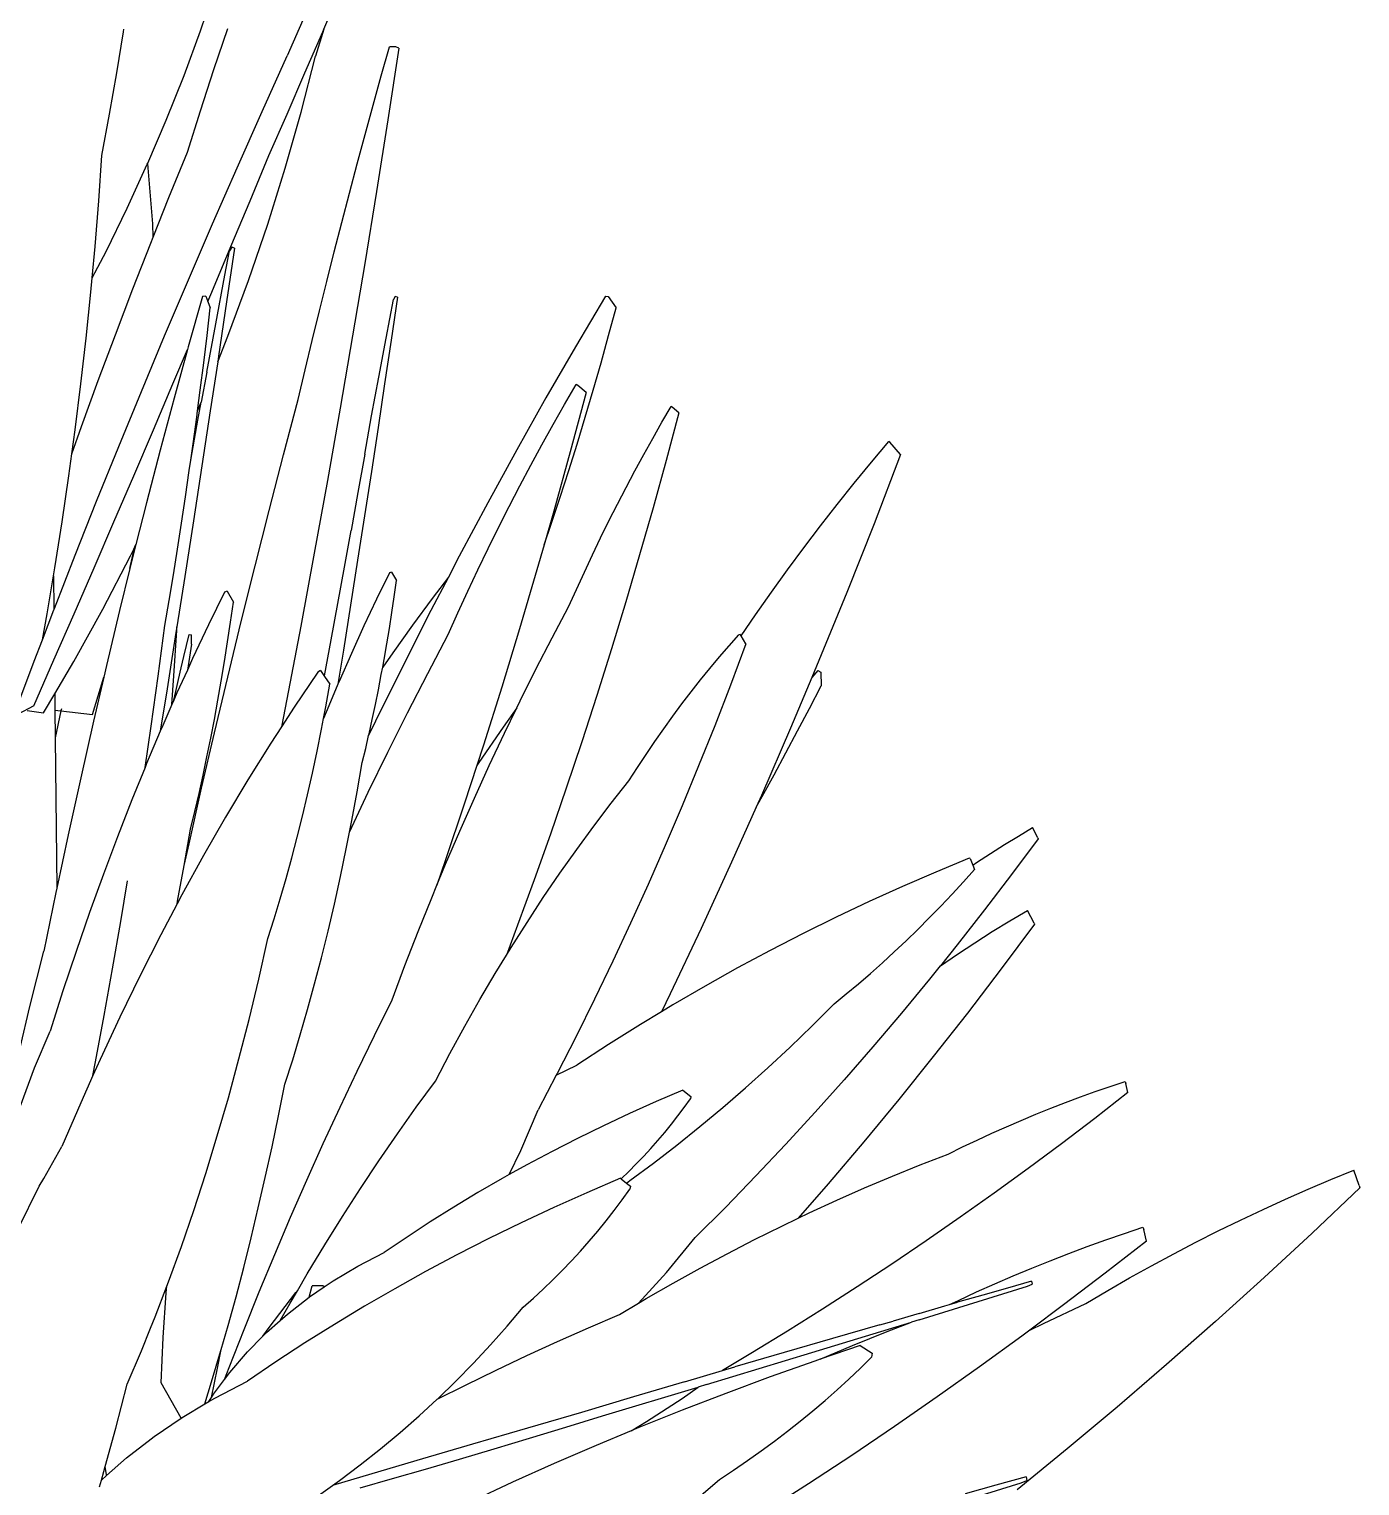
# Model space of a CAD drawing. Header units: metres. Extents: x 244.4 to 340.3, y -4.1 to 64.3.
# Drawn here: x 246.203 to 246.775, y 8.125 to 8.751 of the extents above; entities that cross this region are included whole.
import ezdxf

# ---------------------------------------------------------------- set-up
doc = ezdxf.new("R2010")
doc.units = ezdxf.units.M
doc.layers.add('Edges', color=7, linetype='Continuous')

# ---------------------------------------------------------------- blocks, each defined once
blk = doc.blocks.new('Novo+Sobrado2m fr')
for p, q in [((-9.3117, -0.4665), (-9.30511, -0.4472)), ((-9.25871, -0.4658), (-9.25157, -0.4492)), ((-9.26418, -0.45381), (-9.27443, -0.47722)), ((-9.34771, -0.48461), (-9.34486, -0.4669)), ((-9.34486, -0.4669), (-9.3447, -0.4658)), ((-9.31882, -0.48574), (-9.3117, -0.4665)), ((-9.30598, -0.48319), (-9.30004, -0.46548)), ((-9.26684, -0.48461), (-9.25918, -0.4669)), ((-9.25871, -0.4658), (-9.26235, -0.47742)), ((-9.25918, -0.4669), (-9.25871, -0.4658)), ((-9.23406, -0.48589), (-9.23051, -0.47334)), ((-9.22652, -0.47404), (-9.23124, -0.5048)), ((-9.22785, -0.47342), (-9.23051, -0.47334)), ((-9.22652, -0.47404), (-9.22785, -0.47342)), ((-9.28527, -0.50125), (-9.27443, -0.47722)), ((-9.26848, -0.50146), (-9.26235, -0.47742)), ((-9.3508, -0.50234), (-9.34771, -0.48461)), ((-9.32646, -0.50489), (-9.31882, -0.48574)), ((-9.31173, -0.50092), (-9.30598, -0.48319)), ((-9.27455, -0.50234), (-9.26684, -0.48461)), ((-9.23756, -0.49846), (-9.23406, -0.48589)), ((-9.3173, -0.51865), (-9.31173, -0.50092)), ((-9.24101, -0.51105), (-9.23756, -0.49846)), ((-9.35413, -0.52006), (-9.3508, -0.50234)), ((-9.33442, -0.52346), (-9.32646, -0.50489)), ((-9.29598, -0.52536), (-9.28527, -0.50125)), ((-9.2823, -0.52006), (-9.27455, -0.50234)), ((-9.27532, -0.52556), (-9.26848, -0.50146)), ((-9.23124, -0.5048), (-9.23612, -0.53565)), ((-9.24441, -0.52366), (-9.24101, -0.51105)), ((-9.32529, -0.53822), (-9.3173, -0.51865)), ((-9.35548, -0.53964), (-9.35413, -0.52006)), ((-9.34323, -0.54272), (-9.3346, -0.52389)), ((-9.3346, -0.52389), (-9.33442, -0.52346)), ((-9.33419, -0.52536), (-9.33442, -0.52346)), ((-9.33228, -0.54949), (-9.33419, -0.52536)), ((-9.30654, -0.54949), (-9.29598, -0.52536)), ((-9.29044, -0.53964), (-9.2823, -0.52006)), ((-9.28286, -0.54969), (-9.27532, -0.52556)), ((-9.24775, -0.53629), (-9.24441, -0.52366)), ((-9.33205, -0.55516), (-9.32529, -0.53822)), ((-9.25105, -0.54894), (-9.24775, -0.53629)), ((-9.23612, -0.53565), (-9.24116, -0.5666)), ((-9.35705, -0.55926), (-9.35548, -0.53964)), ((-9.35233, -0.56132), (-9.34323, -0.54272)), ((-9.29864, -0.55926), (-9.29044, -0.53964)), ((-9.33205, -0.55516), (-9.33228, -0.54949)), ((-9.31693, -0.57359), (-9.30654, -0.54949)), ((-9.29108, -0.57379), (-9.28286, -0.54969)), ((-9.25429, -0.5616), (-9.25105, -0.54894)), ((-9.33312, -0.55784), (-9.33205, -0.55516)), ((-9.35828, -0.57275), (-9.35705, -0.55926)), ((-9.35828, -0.57275), (-9.35233, -0.56132)), ((-9.34079, -0.57749), (-9.33312, -0.55784)), ((-9.30689, -0.57891), (-9.29864, -0.55926)), ((-9.30126, -0.57158), (-9.29927, -0.56112)), ((-9.2971, -0.55993), (-9.30051, -0.58308)), ((-9.29829, -0.55952), (-9.29927, -0.56112)), ((-9.2971, -0.55993), (-9.29829, -0.55952)), ((-9.25748, -0.57427), (-9.25429, -0.5616)), ((-9.24116, -0.5666), (-9.24635, -0.59762)), ((-9.35884, -0.57891), (-9.35828, -0.57275)), ((-9.32713, -0.59761), (-9.31693, -0.57359)), ((-9.30518, -0.59244), (-9.30126, -0.57158)), ((-9.29997, -0.59782), (-9.29108, -0.57379)), ((-9.26062, -0.58695), (-9.25748, -0.57427)), ((-9.36086, -0.59859), (-9.35884, -0.57891)), ((-9.3483, -0.59718), (-9.34079, -0.57749)), ((-9.31082, -0.58068), (-9.31697, -0.60237)), ((-9.30937, -0.58064), (-9.31082, -0.58068)), ((-9.30937, -0.58064), (-9.30855, -0.58284)), ((-9.30855, -0.58284), (-9.30689, -0.57891)), ((-9.23201, -0.59871), (-9.22884, -0.58197)), ((-9.2271, -0.58101), (-9.22983, -0.59955)), ((-9.22806, -0.58068), (-9.22884, -0.58197)), ((-9.2271, -0.58101), (-9.22806, -0.58068)), ((-9.13769, -0.58064), (-9.15055, -0.60233)), ((-9.13769, -0.58064), (-9.13652, -0.58068)), ((-9.13652, -0.58068), (-9.13313, -0.58561)), ((-9.30893, -0.59745), (-9.30753, -0.58557)), ((-9.30855, -0.58284), (-9.30753, -0.58557)), ((-9.30051, -0.58308), (-9.30398, -0.60639)), ((-9.2637, -0.59964), (-9.26062, -0.58695)), ((-9.13634, -0.59749), (-9.13313, -0.58561)), ((-9.30904, -0.61323), (-9.30518, -0.59244)), ((-9.36311, -0.61831), (-9.36086, -0.59859)), ((-9.35564, -0.61689), (-9.3483, -0.59718)), ((-9.33712, -0.62151), (-9.32713, -0.59761)), ((-9.31037, -0.60924), (-9.30893, -0.59745)), ((-9.30434, -0.60877), (-9.29997, -0.59782)), ((-9.26672, -0.61233), (-9.2637, -0.59964)), ((-9.24635, -0.59762), (-9.2517, -0.62872)), ((-9.23513, -0.61539), (-9.23201, -0.59871)), ((-9.22983, -0.59955), (-9.23261, -0.61822)), ((-9.13962, -0.60928), (-9.13634, -0.59749)), ((-9.32355, -0.61831), (-9.31728, -0.60351)), ((-9.31728, -0.60351), (-9.32303, -0.6244)), ((-9.31697, -0.60237), (-9.31728, -0.60351)), ((-9.30398, -0.60639), (-9.30434, -0.60877)), ((-9.15055, -0.60233), (-9.16328, -0.62436)), ((-9.31185, -0.62095), (-9.31037, -0.60924)), ((-9.30904, -0.61323), (-9.3114, -0.62615)), ((-9.30434, -0.60877), (-9.30751, -0.62985)), ((-9.26969, -0.62503), (-9.26672, -0.61233)), ((-9.14298, -0.62099), (-9.13962, -0.60928)), ((-9.36557, -0.63804), (-9.36311, -0.61831)), ((-9.36282, -0.63663), (-9.35564, -0.61689)), ((-9.33196, -0.63804), (-9.32355, -0.61831)), ((-9.23819, -0.63201), (-9.23513, -0.61539)), ((-9.23261, -0.61822), (-9.23544, -0.63702)), ((-9.15528, -0.6271), (-9.15032, -0.61856)), ((-9.14964, -0.61894), (-9.15032, -0.61856)), ((-9.14607, -0.62207), (-9.14964, -0.61894)), ((-9.34687, -0.64524), (-9.33712, -0.62151)), ((-9.32303, -0.6244), (-9.32902, -0.64675)), ((-9.31302, -0.62992), (-9.31185, -0.62095)), ((-9.31302, -0.62992), (-9.3114, -0.62615)), ((-9.31282, -0.63393), (-9.3114, -0.62615)), ((-9.27601, -0.64883), (-9.26969, -0.62503)), ((-9.16328, -0.62436), (-9.17586, -0.64671)), ((-9.14607, -0.62207), (-9.15289, -0.64757)), ((-9.14641, -0.63262), (-9.14298, -0.62099)), ((-9.31337, -0.63258), (-9.31302, -0.62992)), ((-9.30751, -0.62985), (-9.31111, -0.65347)), ((-9.2517, -0.62872), (-9.25721, -0.65989)), ((-9.24118, -0.64855), (-9.23819, -0.63201)), ((-9.16017, -0.63572), (-9.15528, -0.6271)), ((-9.1135, -0.63482), (-9.10952, -0.62798)), ((-9.10613, -0.63078), (-9.11159, -0.65121)), ((-9.10898, -0.62828), (-9.10952, -0.62798)), ((-9.10613, -0.63078), (-9.10898, -0.62828)), ((-9.36697, -0.64833), (-9.36282, -0.63663)), ((-9.36697, -0.64833), (-9.36557, -0.63804)), ((-9.34041, -0.6578), (-9.33196, -0.63804)), ((-9.3159, -0.65103), (-9.31282, -0.63393)), ((-9.31493, -0.64411), (-9.31337, -0.63258)), ((-9.23544, -0.63702), (-9.23832, -0.65594)), ((-9.16499, -0.64443), (-9.16017, -0.63572)), ((-9.14992, -0.64415), (-9.14641, -0.63262)), ((-9.11742, -0.64172), (-9.1135, -0.63482)), ((-9.3159, -0.65103), (-9.31493, -0.64411)), ((-9.16975, -0.65321), (-9.16499, -0.64443)), ((-9.15351, -0.6556), (-9.14992, -0.64415)), ((-9.12128, -0.64869), (-9.11742, -0.64172)), ((-9.02345, -0.65197), (-9.01599, -0.64311)), ((-9.01548, -0.6433), (-9.01599, -0.64311)), ((-9.0109, -0.64872), (-9.01548, -0.6433)), ((-9.36826, -0.6578), (-9.36697, -0.64833)), ((-9.35636, -0.66874), (-9.34687, -0.64524)), ((-9.32902, -0.64675), (-9.33493, -0.66943)), ((-9.31653, -0.65556), (-9.3159, -0.65103)), ((-9.2822, -0.67266), (-9.27601, -0.64883)), ((-9.24118, -0.64855), (-9.24412, -0.66501)), ((-9.17586, -0.64671), (-9.18829, -0.66939)), ((-9.15289, -0.64757), (-9.15993, -0.67298)), ((-9.12509, -0.65573), (-9.12128, -0.64869)), ((-9.11159, -0.65121), (-9.11722, -0.67157)), ((-9.0109, -0.64872), (-9.0223, -0.67843)), ((-9.31818, -0.66691), (-9.31653, -0.65556)), ((-9.31111, -0.65347), (-9.31477, -0.67723)), ((-9.23832, -0.65594), (-9.24125, -0.67497)), ((-9.17444, -0.66207), (-9.16975, -0.65321)), ((-9.15717, -0.66695), (-9.15351, -0.6556)), ((-9.12885, -0.66282), (-9.12509, -0.65573)), ((-9.03082, -0.66097), (-9.02345, -0.65197)), ((-9.37117, -0.67758), (-9.36826, -0.6578)), ((-9.34892, -0.67758), (-9.34041, -0.6578)), ((-9.25721, -0.65989), (-9.26286, -0.69113)), ((-9.17906, -0.671), (-9.17444, -0.66207)), ((-9.13255, -0.66998), (-9.12885, -0.66282)), ((-9.03811, -0.6701), (-9.03082, -0.66097)), ((-9.36559, -0.69197), (-9.35636, -0.66874)), ((-9.33493, -0.66943), (-9.33948, -0.68741)), ((-9.31986, -0.67817), (-9.31818, -0.66691)), ((-9.24412, -0.66501), (-9.247, -0.68136)), ((-9.18829, -0.66939), (-9.20057, -0.6924)), ((-9.16091, -0.67821), (-9.15717, -0.66695)), ((-9.13619, -0.67719), (-9.13255, -0.66998)), ((-9.28827, -0.69653), (-9.2822, -0.67266)), ((-9.24125, -0.67497), (-9.24423, -0.69412)), ((-9.18361, -0.68001), (-9.17906, -0.671)), ((-9.15993, -0.67298), (-9.16409, -0.68751)), ((-9.11722, -0.67157), (-9.12303, -0.69185)), ((-9.04532, -0.67936), (-9.03811, -0.6701)), ((-9.3743, -0.69737), (-9.37117, -0.67758)), ((-9.35747, -0.69737), (-9.34892, -0.67758)), ((-9.32158, -0.68933), (-9.31986, -0.67817)), ((-9.31477, -0.67723), (-9.31849, -0.70114)), ((-9.24989, -0.69704), (-9.247, -0.68136)), ((-9.18808, -0.68909), (-9.18361, -0.68001)), ((-9.16409, -0.68751), (-9.16091, -0.67821)), ((-9.13978, -0.68447), (-9.13619, -0.67719)), ((-9.05243, -0.68874), (-9.04532, -0.67936)), ((-9.0223, -0.67843), (-9.03398, -0.70794)), ((-9.33948, -0.68741), (-9.34075, -0.69244)), ((-9.34043, -0.68935), (-9.33948, -0.68741)), ((-9.16409, -0.68751), (-9.16717, -0.6983)), ((-9.1433, -0.6918), (-9.13978, -0.68447)), ((-9.05946, -0.69825), (-9.05243, -0.68874)), ((-9.37452, -0.71488), (-9.36559, -0.69197)), ((-9.35373, -0.71509), (-9.34181, -0.69218)), ((-9.34203, -0.69764), (-9.34086, -0.69197)), ((-9.34075, -0.69244), (-9.34203, -0.69764)), ((-9.34181, -0.69218), (-9.34043, -0.68935)), ((-9.34086, -0.69197), (-9.34043, -0.68935)), ((-9.32335, -0.70039), (-9.32158, -0.68933)), ((-9.26286, -0.69113), (-9.26867, -0.72242)), ((-9.24423, -0.69412), (-9.24726, -0.71339)), ((-9.20057, -0.6924), (-9.20522, -0.70134)), ((-9.19249, -0.69824), (-9.18808, -0.68909)), ((-9.14677, -0.69918), (-9.1433, -0.6918)), ((-9.12303, -0.69185), (-9.129, -0.71206)), ((-9.37765, -0.71716), (-9.37488, -0.7008)), ((-9.37488, -0.7008), (-9.3743, -0.69737)), ((-9.37488, -0.7008), (-9.37473, -0.71543)), ((-9.36606, -0.71716), (-9.35747, -0.69737)), ((-9.34203, -0.69764), (-9.34649, -0.71576)), ((-9.32515, -0.71135), (-9.32335, -0.70039)), ((-9.31849, -0.70114), (-9.3219, -0.72281)), ((-9.29421, -0.72042), (-9.28827, -0.69653)), ((-9.25276, -0.71267), (-9.24989, -0.69704)), ((-9.2305, -0.69946), (-9.23607, -0.71079)), ((-9.22967, -0.69917), (-9.2305, -0.69946)), ((-9.22967, -0.69917), (-9.22751, -0.70289)), ((-9.20522, -0.70134), (-9.2127, -0.71572)), ((-9.20522, -0.70134), (-9.21211, -0.7105)), ((-9.19682, -0.70746), (-9.19249, -0.69824)), ((-9.16717, -0.6983), (-9.17463, -0.72353)), ((-9.15019, -0.70662), (-9.14677, -0.69918)), ((-9.0664, -0.70788), (-9.05946, -0.69825)), ((-9.30031, -0.70744), (-9.30135, -0.7078)), ((-9.30031, -0.70744), (-9.29762, -0.71208)), ((-9.22848, -0.70979), (-9.22751, -0.70289)), ((-9.20108, -0.71675), (-9.19682, -0.70746)), ((-9.15354, -0.71412), (-9.15019, -0.70662)), ((-9.32699, -0.72221), (-9.32515, -0.71135)), ((-9.30135, -0.7078), (-9.3083, -0.72195)), ((-9.29883, -0.7207), (-9.29762, -0.71208)), ((-9.25559, -0.72826), (-9.25276, -0.71267)), ((-9.24726, -0.71339), (-9.25034, -0.73276)), ((-9.23607, -0.71079), (-9.24154, -0.72236)), ((-9.2295, -0.71662), (-9.22848, -0.70979)), ((-9.21211, -0.7105), (-9.22061, -0.72207)), ((-9.129, -0.71206), (-9.13514, -0.73218)), ((-9.07325, -0.71763), (-9.0664, -0.70788)), ((-9.03398, -0.70794), (-9.04595, -0.73725)), ((-9.37967, -0.72836), (-9.37473, -0.71543)), ((-9.37967, -0.72836), (-9.37765, -0.71716)), ((-9.37473, -0.71543), (-9.37452, -0.71488)), ((-9.37469, -0.73697), (-9.36606, -0.71716)), ((-9.3662, -0.73763), (-9.35373, -0.71509)), ((-9.34649, -0.71576), (-9.35214, -0.7394)), ((-9.23056, -0.72339), (-9.2295, -0.71662)), ((-9.2127, -0.71572), (-9.22468, -0.73936)), ((-9.20526, -0.7261), (-9.20108, -0.71675)), ((-9.16062, -0.72748), (-9.15354, -0.71412)), ((-9.07939, -0.7266), (-9.07325, -0.71763)), ((-9.32992, -0.74396), (-9.32699, -0.72221)), ((-9.32227, -0.72519), (-9.32611, -0.74937)), ((-9.32312, -0.74376), (-9.32197, -0.7243)), ((-9.3219, -0.72281), (-9.32227, -0.72519)), ((-9.32197, -0.7243), (-9.3219, -0.72281)), ((-9.3178, -0.7307), (-9.31666, -0.72597)), ((-9.31666, -0.72597), (-9.31567, -0.72612)), ((-9.31565, -0.73023), (-9.31567, -0.72612)), ((-9.3083, -0.72195), (-9.31513, -0.73639)), ((-9.3001, -0.72923), (-9.29883, -0.7207)), ((-9.30002, -0.74432), (-9.29421, -0.72042)), ((-9.26867, -0.72242), (-9.27464, -0.75378)), ((-9.24154, -0.72236), (-9.24691, -0.73417)), ((-9.23168, -0.73009), (-9.23056, -0.72339)), ((-9.22061, -0.72207), (-9.22909, -0.73387)), ((-9.21411, -0.74278), (-9.20526, -0.7261)), ((-9.17463, -0.72353), (-9.1823, -0.74865)), ((-9.08456, -0.73084), (-9.08036, -0.72612)), ((-9.07976, -0.72597), (-9.08036, -0.72612)), ((-9.07939, -0.7266), (-9.07976, -0.72597)), ((-9.38314, -0.73743), (-9.37967, -0.72836)), ((-9.31894, -0.73552), (-9.3178, -0.7307)), ((-9.31565, -0.73023), (-9.31738, -0.74134)), ((-9.30143, -0.73768), (-9.3001, -0.72923)), ((-9.25838, -0.7438), (-9.25559, -0.72826)), ((-9.23283, -0.73672), (-9.23168, -0.73009)), ((-9.16758, -0.74098), (-9.16062, -0.72748)), ((-9.13514, -0.73218), (-9.14145, -0.75222)), ((-9.08871, -0.73566), (-9.08456, -0.73084)), ((-9.07732, -0.73009), (-9.08395, -0.74775)), ((-9.07732, -0.73009), (-9.07939, -0.7266)), ((-9.39064, -0.75744), (-9.38314, -0.73743)), ((-9.38337, -0.75677), (-9.37469, -0.73697)), ((-9.37435, -0.75155), (-9.3662, -0.73763)), ((-9.32009, -0.74043), (-9.31894, -0.73552)), ((-9.31513, -0.73639), (-9.31738, -0.74134)), ((-9.30281, -0.74605), (-9.30143, -0.73768)), ((-9.25034, -0.73276), (-9.25269, -0.7474)), ((-9.24691, -0.73417), (-9.25218, -0.7462)), ((-9.22909, -0.73387), (-9.23345, -0.74008)), ((-9.23345, -0.74008), (-9.23283, -0.73672)), ((-9.09282, -0.74058), (-9.08871, -0.73566)), ((-9.04595, -0.73725), (-9.049, -0.74451)), ((-9.35807, -0.76037), (-9.3533, -0.74435)), ((-9.3533, -0.74435), (-9.35771, -0.76335)), ((-9.35214, -0.7394), (-9.3533, -0.74435)), ((-9.33296, -0.76549), (-9.32992, -0.74396)), ((-9.32401, -0.75611), (-9.32312, -0.74376)), ((-9.31738, -0.74134), (-9.32183, -0.75113)), ((-9.32123, -0.74544), (-9.32009, -0.74043)), ((-9.3057, -0.76824), (-9.30002, -0.74432)), ((-9.26129, -0.74221), (-9.27149, -0.75726)), ((-9.26014, -0.74152), (-9.26129, -0.74221)), ((-9.26014, -0.74152), (-9.25842, -0.74404)), ((-9.25842, -0.74404), (-9.25838, -0.7438)), ((-9.25842, -0.74404), (-9.25614, -0.74738)), ((-9.22468, -0.73936), (-9.23651, -0.76331)), ((-9.23529, -0.74977), (-9.23404, -0.74329)), ((-9.23404, -0.74329), (-9.23345, -0.74008)), ((-9.22279, -0.75964), (-9.21411, -0.74278)), ((-9.17439, -0.75462), (-9.16758, -0.74098)), ((-9.09688, -0.74559), (-9.09282, -0.74058)), ((-9.049, -0.74451), (-9.0582, -0.76635)), ((-9.04651, -0.74152), (-9.049, -0.74451)), ((-9.04651, -0.74152), (-9.04518, -0.74221)), ((-9.04518, -0.74221), (-9.04502, -0.74807)), ((-9.32611, -0.74937), (-9.32904, -0.76766)), ((-9.32319, -0.75423), (-9.32238, -0.75055)), ((-9.32183, -0.75113), (-9.32319, -0.75423)), ((-9.32238, -0.75055), (-9.32123, -0.74544)), ((-9.30426, -0.75433), (-9.30281, -0.74605)), ((-9.25788, -0.7571), (-9.25614, -0.74738)), ((-9.25269, -0.7474), (-9.25735, -0.75847)), ((-9.25218, -0.7462), (-9.25269, -0.7474)), ((-9.23659, -0.75619), (-9.23529, -0.74977)), ((-9.1823, -0.74865), (-9.19017, -0.77367)), ((-9.10487, -0.75589), (-9.1009, -0.75069)), ((-9.1009, -0.75069), (-9.09688, -0.74559)), ((-9.08395, -0.74775), (-9.09073, -0.76524)), ((-9.05006, -0.75779), (-9.04502, -0.74807)), ((-9.38337, -0.75677), (-9.39037, -0.76037)), ((-9.37917, -0.75977), (-9.37435, -0.75155)), ((-9.37435, -0.75155), (-9.37428, -0.75859)), ((-9.32401, -0.75611), (-9.32841, -0.76616)), ((-9.32319, -0.75423), (-9.32401, -0.75611)), ((-9.30576, -0.76252), (-9.30426, -0.75433)), ((-9.27464, -0.75378), (-9.27695, -0.76567)), ((-9.27149, -0.75726), (-9.27695, -0.76567)), ((-9.25885, -0.76217), (-9.25788, -0.7571)), ((-9.23793, -0.76253), (-9.23659, -0.75619)), ((-9.1758, -0.75752), (-9.18161, -0.7658)), ((-9.18108, -0.7684), (-9.1758, -0.75752)), ((-9.1758, -0.75752), (-9.17439, -0.75462)), ((-9.14145, -0.75222), (-9.14792, -0.77217)), ((-9.10879, -0.76117), (-9.10487, -0.75589)), ((-9.38617, -0.75864), (-9.37917, -0.75977)), ((-9.37428, -0.75859), (-9.37168, -0.75887)), ((-9.37428, -0.75859), (-9.37415, -0.7705)), ((-9.37168, -0.75887), (-9.37415, -0.7705)), ((-9.37151, -0.75806), (-9.37168, -0.75887)), ((-9.37168, -0.75887), (-9.35807, -0.76037)), ((-9.35771, -0.76335), (-9.36319, -0.7876)), ((-9.30732, -0.77062), (-9.30576, -0.76252)), ((-9.25972, -0.76672), (-9.25885, -0.76217)), ((-9.25735, -0.75847), (-9.25885, -0.76217)), ((-9.23651, -0.76331), (-9.23948, -0.76947)), ((-9.23932, -0.7688), (-9.23793, -0.76253)), ((-9.2313, -0.77667), (-9.22279, -0.75964)), ((-9.11266, -0.76655), (-9.10879, -0.76117)), ((-9.05513, -0.76741), (-9.05006, -0.75779)), ((-9.33555, -0.78316), (-9.33296, -0.76549)), ((-9.32904, -0.76766), (-9.33487, -0.78148)), ((-9.32841, -0.76616), (-9.32904, -0.76766)), ((-9.31124, -0.79216), (-9.3057, -0.76824)), ((-9.27695, -0.76567), (-9.28151, -0.77268)), ((-9.26164, -0.77623), (-9.25972, -0.76672)), ((-9.24075, -0.77498), (-9.23948, -0.76947)), ((-9.23948, -0.76947), (-9.23932, -0.7688)), ((-9.18161, -0.7658), (-9.19213, -0.78111)), ((-9.18762, -0.78231), (-9.18108, -0.7684)), ((-9.11649, -0.77202), (-9.11266, -0.76655)), ((-9.09073, -0.76524), (-9.09767, -0.78256)), ((-9.0582, -0.76635), (-9.07072, -0.79524)), ((-9.0602, -0.77692), (-9.05513, -0.76741)), ((-9.37415, -0.7705), (-9.37348, -0.83508)), ((-9.30894, -0.77862), (-9.30732, -0.77062)), ((-9.28151, -0.77268), (-9.29135, -0.78846)), ((-9.26365, -0.78563), (-9.26164, -0.77623)), ((-9.24223, -0.7811), (-9.24075, -0.77498)), ((-9.19017, -0.77367), (-9.19301, -0.78241)), ((-9.14792, -0.77217), (-9.15456, -0.79203)), ((-9.12027, -0.77757), (-9.11649, -0.77202)), ((-9.33487, -0.78148), (-9.33555, -0.78316)), ((-9.31062, -0.78654), (-9.30894, -0.77862)), ((-9.24441, -0.7936), (-9.24223, -0.7811)), ((-9.23964, -0.79387), (-9.2313, -0.77667)), ((-9.19301, -0.78241), (-9.19825, -0.79858)), ((-9.19402, -0.79635), (-9.18762, -0.78231)), ((-9.19213, -0.78111), (-9.19301, -0.78241)), ((-9.12399, -0.78321), (-9.12027, -0.77757)), ((-9.09767, -0.78256), (-9.10475, -0.79971)), ((-9.06528, -0.78632), (-9.0602, -0.77692)), ((-9.36319, -0.7876), (-9.36859, -0.81216)), ((-9.33555, -0.78316), (-9.34119, -0.79708)), ((-9.31235, -0.79436), (-9.31062, -0.78654)), ((-9.29135, -0.78846), (-9.301, -0.80459)), ((-9.26574, -0.79492), (-9.26365, -0.78563)), ((-9.13524, -0.79854), (-9.12767, -0.78894)), ((-9.12767, -0.78894), (-9.12399, -0.78321)), ((-9.07038, -0.79561), (-9.06528, -0.78632)), ((-9.31666, -0.81608), (-9.31124, -0.79216)), ((-9.31415, -0.80209), (-9.31235, -0.79436)), ((-9.26792, -0.8041), (-9.26574, -0.79492)), ((-9.24768, -0.81095), (-9.23964, -0.79387)), ((-9.24669, -0.80594), (-9.24441, -0.7936)), ((-9.15456, -0.79203), (-9.16136, -0.8118)), ((-9.07072, -0.79524), (-9.07296, -0.80026)), ((-9.34119, -0.79708), (-9.34739, -0.81296)), ((-9.19825, -0.79858), (-9.20654, -0.82337)), ((-9.20029, -0.81052), (-9.19402, -0.79635)), ((-9.14271, -0.80836), (-9.13524, -0.79854)), ((-9.10475, -0.79971), (-9.11199, -0.81668)), ((-9.07296, -0.80026), (-9.08352, -0.82391)), ((-9.07296, -0.80026), (-9.07038, -0.79561)), ((-9.31599, -0.80972), (-9.31415, -0.80209)), ((-9.301, -0.80459), (-9.31046, -0.82108)), ((-9.27019, -0.81316), (-9.26792, -0.8041)), ((-9.24768, -0.81095), (-9.24669, -0.80594)), ((-9.36859, -0.81216), (-9.37348, -0.83508)), ((-9.34739, -0.81296), (-9.35346, -0.82912)), ((-9.31871, -0.82533), (-9.31599, -0.80972)), ((-9.27254, -0.82211), (-9.27019, -0.81316)), ((-9.24909, -0.81811), (-9.24768, -0.81095)), ((-9.2064, -0.82481), (-9.20029, -0.81052)), ((-9.16136, -0.8118), (-9.16833, -0.83147)), ((-9.15006, -0.8184), (-9.14271, -0.80836)), ((-8.96627, -0.81638), (-8.96023, -0.81268)), ((-8.9518, -0.81384), (-8.96323, -0.82922)), ((-8.96023, -0.81268), (-8.95415, -0.80907)), ((-8.95186, -0.81349), (-8.95415, -0.80907)), ((-8.95186, -0.81349), (-8.9518, -0.81384)), ((-9.31871, -0.82533), (-9.31666, -0.81608)), ((-9.25159, -0.8301), (-9.24909, -0.81811)), ((-9.1573, -0.82865), (-9.15006, -0.8184)), ((-9.11199, -0.81668), (-9.11937, -0.83348)), ((-8.97823, -0.8241), (-8.97227, -0.82019)), ((-8.97227, -0.82019), (-8.96627, -0.81638)), ((-9.32156, -0.84074), (-9.31871, -0.82533)), ((-9.31046, -0.82108), (-9.31973, -0.83792)), ((-9.27498, -0.83094), (-9.27254, -0.82211)), ((-9.20654, -0.82337), (-9.21012, -0.83377)), ((-9.21012, -0.83377), (-9.2064, -0.82481)), ((-9.08352, -0.82391), (-9.09659, -0.85236)), ((-8.98139, -0.82223), (-8.99578, -0.82814)), ((-8.98094, -0.82228), (-8.98139, -0.82223)), ((-8.98094, -0.82228), (-8.97984, -0.82519)), ((-8.97984, -0.82519), (-8.97823, -0.8241)), ((-8.97984, -0.82519), (-8.97913, -0.82708)), ((-9.35346, -0.82912), (-9.35939, -0.84556)), ((-9.34603, -0.84936), (-9.34314, -0.83188)), ((-9.2775, -0.83965), (-9.27498, -0.83094)), ((-9.2542, -0.84191), (-9.25159, -0.8301)), ((-9.16833, -0.83147), (-9.17545, -0.85103)), ((-9.16441, -0.83911), (-9.1573, -0.82865)), ((-8.99578, -0.82814), (-9.01012, -0.83432)), ((-8.98875, -0.83765), (-8.98391, -0.83241)), ((-8.98391, -0.83241), (-8.97913, -0.82708)), ((-8.96323, -0.82922), (-8.97482, -0.84441)), ((-9.37389, -0.83701), (-9.37911, -0.86216)), ((-9.37348, -0.83508), (-9.37389, -0.83701)), ((-9.31973, -0.83792), (-9.32176, -0.84178)), ((-9.21238, -0.83921), (-9.21012, -0.83377)), ((-9.17141, -0.84977), (-9.16441, -0.83911)), ((-9.11937, -0.83348), (-9.12689, -0.85009)), ((-9.01012, -0.83432), (-9.02441, -0.84078)), ((-8.99363, -0.8428), (-8.98875, -0.83765)), ((-9.32176, -0.84178), (-9.32881, -0.85512)), ((-9.32176, -0.84178), (-9.32156, -0.84074)), ((-9.28011, -0.84824), (-9.2775, -0.83965)), ((-9.25692, -0.85354), (-9.2542, -0.84191)), ((-9.2182, -0.85372), (-9.21238, -0.83921)), ((-9.02441, -0.84078), (-9.03863, -0.84752)), ((-8.99855, -0.84786), (-8.99363, -0.8428)), ((-8.97482, -0.84441), (-8.98658, -0.8594)), ((-8.96393, -0.84914), (-8.95635, -0.84464)), ((-8.95348, -0.85016), (-8.95635, -0.84464)), ((-9.35939, -0.84556), (-9.3652, -0.86227)), ((-9.34954, -0.86972), (-9.34603, -0.84936)), ((-9.2828, -0.8567), (-9.28011, -0.84824)), ((-9.17545, -0.85103), (-9.18027, -0.86388)), ((-9.17829, -0.86065), (-9.17141, -0.84977)), ((-9.12689, -0.85009), (-9.13456, -0.86653)), ((-9.03863, -0.84752), (-9.0528, -0.85453)), ((-9.00353, -0.85282), (-8.99855, -0.84786)), ((-8.97148, -0.85377), (-8.96393, -0.84914)), ((-8.95341, -0.85059), (-8.96768, -0.86979)), ((-8.95348, -0.85016), (-8.95341, -0.85059)), ((-9.32881, -0.85512), (-9.33769, -0.87265)), ((-9.28673, -0.87423), (-9.2828, -0.8567)), ((-9.25975, -0.86499), (-9.25692, -0.85354)), ((-9.22388, -0.86835), (-9.2182, -0.85372)), ((-9.09659, -0.85236), (-9.10994, -0.88057)), ((-9.0528, -0.85453), (-9.0669, -0.86181)), ((-9.0136, -0.86246), (-9.00854, -0.85769)), ((-9.00854, -0.85769), (-9.00353, -0.85282)), ((-8.97897, -0.85853), (-8.97148, -0.85377)), ((-9.3851, -0.8859), (-9.37911, -0.86216)), ((-9.3652, -0.86227), (-9.37087, -0.87925)), ((-9.18505, -0.87172), (-9.18027, -0.86388)), ((-9.18027, -0.86388), (-9.17829, -0.86065)), ((-9.0669, -0.86181), (-9.08094, -0.86936)), ((-9.0187, -0.86714), (-9.0136, -0.86246)), ((-8.98658, -0.8594), (-8.9938, -0.8684)), ((-8.9938, -0.8684), (-8.98641, -0.8634)), ((-8.98641, -0.8634), (-8.97897, -0.85853)), ((-9.35313, -0.88984), (-9.34954, -0.86972)), ((-9.26269, -0.87625), (-9.25975, -0.86499)), ((-9.2294, -0.88307), (-9.22388, -0.86835)), ((-9.13456, -0.86653), (-9.14238, -0.88277)), ((-9.08094, -0.86936), (-9.09491, -0.87718)), ((-9.02384, -0.87171), (-9.0187, -0.86714)), ((-8.99383, -0.86842), (-8.99848, -0.87421)), ((-8.99383, -0.86842), (-8.9938, -0.8684)), ((-8.96768, -0.86979), (-8.98215, -0.88876)), ((-9.33769, -0.87265), (-9.34638, -0.89053)), ((-9.29087, -0.89148), (-9.28673, -0.87423)), ((-9.26573, -0.88731), (-9.26269, -0.87625)), ((-9.19168, -0.883), (-9.18505, -0.87172)), ((-9.03424, -0.88057), (-9.02902, -0.87619)), ((-9.02902, -0.87619), (-9.02384, -0.87171)), ((-8.99848, -0.87421), (-9.01054, -0.88881)), ((-9.37087, -0.87925), (-9.3764, -0.89649)), ((-9.14238, -0.88277), (-9.15033, -0.89882)), ((-9.10994, -0.88057), (-9.11364, -0.88819)), ((-9.09491, -0.87718), (-9.10881, -0.88527)), ((-9.0395, -0.88485), (-9.03424, -0.88057)), ((-9.38918, -0.90372), (-9.3851, -0.8859)), ((-9.26887, -0.89819), (-9.26573, -0.88731)), ((-9.23699, -0.89835), (-9.2294, -0.88307)), ((-9.19818, -0.89446), (-9.19168, -0.883)), ((-9.11364, -0.88819), (-9.12264, -0.89363)), ((-9.10881, -0.88527), (-9.11364, -0.88819)), ((-9.04885, -0.89422), (-9.0395, -0.88485)), ((-9.01054, -0.88881), (-9.02276, -0.90322)), ((-8.98215, -0.88876), (-8.99682, -0.90748)), ((-9.35681, -0.9097), (-9.35313, -0.88984)), ((-9.34638, -0.89053), (-9.35488, -0.90876)), ((-9.29521, -0.90847), (-9.29087, -0.89148)), ((-9.20456, -0.90613), (-9.19818, -0.89446)), ((-9.12264, -0.89363), (-9.1364, -0.90226)), ((-9.05832, -0.90336), (-9.04885, -0.89422)), ((-9.38304, -0.91231), (-9.3764, -0.89649)), ((-9.27212, -0.90886), (-9.26887, -0.89819)), ((-9.24445, -0.91375), (-9.23699, -0.89835)), ((-9.15033, -0.89882), (-9.15843, -0.91468)), ((-9.2108, -0.91798), (-9.20456, -0.90613)), ((-9.1364, -0.90226), (-9.15008, -0.91115)), ((-9.06788, -0.91227), (-9.05832, -0.90336)), ((-9.02276, -0.90322), (-9.03512, -0.91742)), ((-8.99682, -0.90748), (-9.01169, -0.92596)), ((-9.38922, -0.92911), (-9.38304, -0.91231)), ((-9.35488, -0.90876), (-9.35795, -0.91562)), ((-9.35795, -0.91562), (-9.35681, -0.9097)), ((-9.29976, -0.92517), (-9.29521, -0.90847)), ((-9.27547, -0.91933), (-9.27212, -0.90886)), ((-9.25178, -0.92927), (-9.24445, -0.91375)), ((-9.15887, -0.91552), (-9.15008, -0.91115)), ((-9.07754, -0.92095), (-9.06788, -0.91227)), ((-9.35795, -0.91562), (-9.36317, -0.92731)), ((-9.27817, -0.93289), (-9.27547, -0.91933)), ((-9.21899, -0.92924), (-9.2108, -0.91798)), ((-9.15887, -0.91552), (-9.16667, -0.93035)), ((-9.15843, -0.91468), (-9.15887, -0.91552)), ((-9.03512, -0.91742), (-9.04763, -0.93142)), ((-8.92721, -0.92253), (-8.92082, -0.92032)), ((-8.92082, -0.92032), (-8.91441, -0.9182)), ((-8.91441, -0.9182), (-8.91413, -0.91898)), ((-8.91317, -0.92294), (-8.91413, -0.91898)), ((-9.3045, -0.9416), (-9.29976, -0.92517)), ((-9.10441, -0.92189), (-9.11596, -0.92684)), ((-9.10441, -0.92189), (-9.10096, -0.92461)), ((-9.10386, -0.92932), (-9.10123, -0.92565)), ((-9.10096, -0.92461), (-9.10123, -0.92565)), ((-9.0873, -0.92939), (-9.07754, -0.92095)), ((-9.01169, -0.92596), (-9.02675, -0.94419)), ((-8.93998, -0.92722), (-8.9336, -0.92483)), ((-8.9336, -0.92483), (-8.92721, -0.92253)), ((-8.91317, -0.92294), (-8.92739, -0.93403)), ((-9.36317, -0.92731), (-9.37127, -0.9462)), ((-9.28098, -0.94628), (-9.27817, -0.93289)), ((-9.25899, -0.94491), (-9.25178, -0.92927)), ((-9.22707, -0.94069), (-9.21899, -0.92924)), ((-9.17414, -0.94782), (-9.16667, -0.93035)), ((-9.12737, -0.93195), (-9.13862, -0.93723)), ((-9.11596, -0.92684), (-9.12737, -0.93195)), ((-9.10936, -0.93653), (-9.10657, -0.93295)), ((-9.10657, -0.93295), (-9.10386, -0.92932)), ((-9.09715, -0.9376), (-9.0873, -0.92939)), ((-9.04763, -0.93142), (-9.06029, -0.94521)), ((-8.95903, -0.9349), (-8.9527, -0.93225)), ((-8.9527, -0.93225), (-8.94634, -0.92969)), ((-8.94634, -0.92969), (-8.93998, -0.92722)), ((-9.13862, -0.93723), (-9.14972, -0.94266)), ((-9.11223, -0.94006), (-9.10936, -0.93653)), ((-9.10709, -0.94558), (-9.09715, -0.9376)), ((-8.97166, -0.94045), (-8.96536, -0.93763)), ((-8.96536, -0.93763), (-8.95903, -0.9349)), ((-8.92739, -0.93403), (-8.94171, -0.94493)), ((-9.30945, -0.95773), (-9.3045, -0.9416)), ((-9.26606, -0.96067), (-9.25899, -0.94491)), ((-9.23504, -0.95235), (-9.22707, -0.94069)), ((-9.14972, -0.94266), (-9.16067, -0.94825)), ((-9.11819, -0.94695), (-9.11517, -0.94353)), ((-9.11712, -0.95331), (-9.10709, -0.94558)), ((-9.11517, -0.94353), (-9.11223, -0.94006)), ((-9.06029, -0.94521), (-9.07308, -0.95879)), ((-9.02675, -0.94419), (-9.042, -0.96218)), ((-8.98422, -0.94633), (-8.97795, -0.94335)), ((-8.97795, -0.94335), (-8.97166, -0.94045)), ((-8.94171, -0.94493), (-8.95613, -0.95566)), ((-9.37907, -0.95987), (-9.37127, -0.9462)), ((-9.28388, -0.9595), (-9.28098, -0.94628)), ((-9.17908, -0.95823), (-9.17414, -0.94782)), ((-9.16067, -0.94825), (-9.17146, -0.954)), ((-9.12445, -0.95362), (-9.12128, -0.95031)), ((-9.12128, -0.95031), (-9.11819, -0.94695)), ((-9.00247, -0.95404), (-8.99047, -0.9494)), ((-8.99047, -0.9494), (-8.98422, -0.94633)), ((-9.3146, -0.97358), (-9.30945, -0.95773)), ((-9.24291, -0.96419), (-9.23504, -0.95235)), ((-9.17146, -0.954), (-9.17908, -0.95823)), ((-9.13097, -0.96004), (-9.12769, -0.95688)), ((-9.12769, -0.95688), (-9.12445, -0.95362)), ((-9.12724, -0.96079), (-9.11712, -0.95331)), ((-9.01443, -0.9589), (-9.00247, -0.95404)), ((-8.95613, -0.95566), (-8.97063, -0.9662)), ((-8.82595, -0.96035), (-8.81616, -0.95637)), ((-8.81386, -0.96291), (-8.81616, -0.95637)), ((-9.39005, -0.98149), (-9.381, -0.96324)), ((-9.381, -0.96324), (-9.37907, -0.95987)), ((-9.28688, -0.97256), (-9.28388, -0.9595)), ((-9.27301, -0.97654), (-9.26606, -0.96067)), ((-9.25066, -0.97622), (-9.24291, -0.96419)), ((-9.18209, -0.95991), (-9.19256, -0.96597)), ((-9.17908, -0.95823), (-9.18209, -0.95991)), ((-9.13127, -0.9598), (-9.14569, -0.96598)), ((-9.13127, -0.9598), (-9.13097, -0.96004)), ((-9.13097, -0.96004), (-9.1287, -0.96183)), ((-9.1287, -0.96183), (-9.12724, -0.96079)), ((-9.1287, -0.96183), (-9.12696, -0.96319)), ((-9.12696, -0.96319), (-9.1273, -0.96448)), ((-9.07308, -0.95879), (-9.08602, -0.97215)), ((-9.042, -0.96218), (-9.05484, -0.97693)), ((-9.03826, -0.96921), (-9.02637, -0.96395)), ((-9.02637, -0.96395), (-9.01443, -0.9589)), ((-8.83571, -0.96448), (-8.82595, -0.96035)), ((-8.81353, -0.96388), (-8.83402, -0.98332)), ((-8.81386, -0.96291), (-8.81353, -0.96388)), ((-9.19256, -0.96597), (-9.20286, -0.97219)), ((-9.14569, -0.96598), (-9.15993, -0.97236)), ((-9.13397, -0.97361), (-9.13059, -0.96908)), ((-9.13059, -0.96908), (-9.1273, -0.96448)), ((-9.05011, -0.97467), (-9.03826, -0.96921)), ((-8.97063, -0.9662), (-8.98522, -0.97656)), ((-8.85513, -0.97317), (-8.84544, -0.96875)), ((-8.84544, -0.96875), (-8.83571, -0.96448)), ((-9.31994, -0.98912), (-9.3146, -0.97358)), ((-9.28998, -0.98546), (-9.28688, -0.97256)), ((-9.27982, -0.99252), (-9.27301, -0.97654)), ((-9.2583, -0.98844), (-9.25066, -0.97622)), ((-9.20286, -0.97219), (-9.21301, -0.97857)), ((-9.15993, -0.97236), (-9.17398, -0.97894)), ((-9.13746, -0.97807), (-9.13397, -0.97361)), ((-9.08602, -0.97215), (-9.0991, -0.9853)), ((-9.05484, -0.97693), (-9.05011, -0.97467)), ((-8.98522, -0.97656), (-8.99991, -0.98673)), ((-8.86479, -0.97773), (-8.85513, -0.97317)), ((-9.21301, -0.97857), (-9.22298, -0.98509)), ((-9.17398, -0.97894), (-9.18784, -0.98572)), ((-9.14471, -0.98681), (-9.14103, -0.98247)), ((-9.14103, -0.98247), (-9.13746, -0.97807)), ((-9.07368, -0.98618), (-9.06192, -0.98032)), ((-9.06192, -0.98032), (-9.05484, -0.97693)), ((-8.91473, -0.98353), (-8.90673, -0.98088)), ((-8.90673, -0.98088), (-8.90639, -0.98185)), ((-8.90519, -0.98681), (-8.90639, -0.98185)), ((-8.88399, -0.98727), (-8.87441, -0.98243)), ((-8.87441, -0.98243), (-8.86479, -0.97773)), ((-9.32548, -1.00437), (-9.31994, -0.98912)), ((-9.29318, -0.99817), (-9.28998, -0.98546)), ((-9.26583, -1.00085), (-9.2583, -0.98844)), ((-9.22298, -0.98509), (-9.23279, -0.99177)), ((-9.18784, -0.98572), (-9.20151, -0.9927)), ((-9.14847, -0.99108), (-9.14471, -0.98681)), ((-9.11155, -1.00033), (-9.0991, -0.9853)), ((-9.08539, -0.99223), (-9.07368, -0.98618)), ((-8.99991, -0.98673), (-9.01467, -0.99671)), ((-8.93865, -0.99214), (-8.93069, -0.98916)), ((-8.93069, -0.98916), (-8.92272, -0.98629)), ((-8.90519, -0.98681), (-8.92294, -1.00064)), ((-8.92272, -0.98629), (-8.91473, -0.98353)), ((-8.89353, -0.99226), (-8.88399, -0.98727)), ((-8.83402, -0.98332), (-8.85471, -1.00246)), ((-9.28649, -1.0086), (-9.27982, -0.99252)), ((-9.24405, -0.99756), (-9.23279, -0.99177)), ((-9.20151, -0.9927), (-9.21498, -0.99988)), ((-9.15629, -0.99941), (-9.15233, -0.99528)), ((-9.15233, -0.99528), (-9.14847, -0.99108)), ((-9.09704, -0.99847), (-9.08539, -0.99223)), ((-8.95453, -0.99843), (-8.9466, -0.99523)), ((-8.9466, -0.99523), (-8.93865, -0.99214)), ((-8.90303, -0.99738), (-8.89353, -0.99226)), ((-9.29647, -1.01072), (-9.29318, -0.99817)), ((-9.27011, -1.00813), (-9.26583, -1.00085)), ((-9.25475, -1.00389), (-9.24405, -0.99756)), ((-9.21498, -0.99988), (-9.22825, -1.00726)), ((-9.16034, -1.00348), (-9.15629, -0.99941)), ((-9.12347, -1.01349), (-9.11155, -1.00033)), ((-9.10864, -1.00491), (-9.09704, -0.99847)), ((-9.01467, -0.99671), (-9.02952, -1.00651)), ((-8.97034, -1.00514), (-8.96244, -1.00173)), ((-8.96244, -1.00173), (-8.95453, -0.99843)), ((-8.92294, -1.00064), (-8.94082, -1.01426)), ((-8.91248, -1.00265), (-8.90303, -0.99738)), ((-9.33121, -1.01932), (-9.32618, -1.00619)), ((-9.32645, -1.00909), (-9.32618, -1.00619)), ((-9.32618, -1.00619), (-9.32548, -1.00437)), ((-9.27324, -1.01344), (-9.27011, -1.00813)), ((-9.27075, -1.00889), (-9.27011, -1.00813)), ((-9.26506, -1.0109), (-9.26375, -1.006)), ((-9.26488, -1.01075), (-9.25854, -1.00645)), ((-9.25915, -1.00608), (-9.26375, -1.006)), ((-9.25854, -1.00645), (-9.25915, -1.00608)), ((-9.25854, -1.00645), (-9.25475, -1.00389)), ((-9.22825, -1.00726), (-9.24132, -1.01483)), ((-9.1687, -1.01139), (-9.16447, -1.00747)), ((-9.16447, -1.00747), (-9.16034, -1.00348)), ((-9.12017, -1.01153), (-9.10864, -1.00491)), ((-9.02952, -1.00651), (-9.04444, -1.01611)), ((-9.00296, -1.02058), (-8.95638, -1.00618)), ((-8.97821, -1.00866), (-8.97034, -1.00514)), ((-8.96501, -1.00699), (-8.97559, -1.01)), ((-8.95463, -1.00406), (-8.96501, -1.00699)), ((-8.95638, -1.00618), (-8.95438, -1.00532)), ((-8.95463, -1.00406), (-8.95438, -1.00532)), ((-8.93124, -1.01359), (-8.92189, -1.00805)), ((-8.92189, -1.00805), (-8.91248, -1.00265)), ((-8.85471, -1.00246), (-8.87557, -1.02132)), ((-9.32779, -1.02821), (-9.32645, -1.00909)), ((-9.29987, -1.02309), (-9.29647, -1.01072)), ((-9.29303, -1.02479), (-9.28649, -1.0086)), ((-9.28227, -1.02391), (-9.27075, -1.00889)), ((-9.27749, -1.02088), (-9.27324, -1.01344)), ((-9.2744, -1.01814), (-9.26506, -1.0109)), ((-9.26506, -1.0109), (-9.26488, -1.01075)), ((-9.17303, -1.01525), (-9.1687, -1.01139)), ((-9.13164, -1.01835), (-9.12347, -1.01349)), ((-9.12347, -1.01349), (-9.12017, -1.01153)), ((-8.99184, -1.01467), (-8.98992, -1.01411)), ((-8.98992, -1.01411), (-8.98606, -1.01228)), ((-8.98992, -1.01411), (-8.98638, -1.01309)), ((-8.97559, -1.01), (-8.98638, -1.01309)), ((-8.98606, -1.01228), (-8.97821, -1.00866)), ((-8.94082, -1.01426), (-8.9553, -1.02504)), ((-8.94945, -1.02216), (-8.93124, -1.01359)), ((-9.33322, -1.02428), (-9.33121, -1.01932)), ((-9.27749, -1.02088), (-9.2744, -1.01814)), ((-9.24132, -1.01483), (-9.25418, -1.0226)), ((-9.17993, -1.02343), (-9.17303, -1.01525)), ((-9.14496, -1.02404), (-9.13164, -1.01835)), ((-9.04444, -1.01611), (-9.05944, -1.02551)), ((-9.0029, -1.01788), (-9.01414, -1.02116)), ((-9.00296, -1.02058), (-9.00622, -1.02159)), ((-9.0029, -1.01788), (-8.99184, -1.01467)), ((-9.33714, -1.03395), (-9.33322, -1.02428)), ((-9.30281, -1.03337), (-9.29987, -1.02309)), ((-9.29944, -1.04109), (-9.29303, -1.02479)), ((-9.2849, -1.02766), (-9.28227, -1.02391)), ((-9.2849, -1.02766), (-9.2833, -1.02604)), ((-9.2833, -1.02604), (-9.27749, -1.02088)), ((-9.25418, -1.0226), (-9.26684, -1.03055)), ((-9.18706, -1.03145), (-9.17993, -1.02343)), ((-9.15825, -1.02992), (-9.14496, -1.02404)), ((-9.05944, -1.02551), (-9.07452, -1.03473)), ((-9.04896, -1.03469), (-9.00622, -1.02159)), ((-9.01982, -1.02283), (-9.04014, -1.02866)), ((-9.0316, -1.03169), (-9.01667, -1.02563)), ((-9.01982, -1.02283), (-9.01414, -1.02116)), ((-9.01667, -1.02563), (-9.00622, -1.02159)), ((-8.9553, -1.02504), (-8.95881, -1.02765)), ((-8.9553, -1.02504), (-8.94945, -1.02216)), ((-8.87557, -1.02132), (-8.89662, -1.03987)), ((-9.3287, -1.04779), (-9.32779, -1.02821)), ((-9.29157, -1.03443), (-9.2849, -1.02766)), ((-9.26684, -1.03055), (-9.2793, -1.0387)), ((-9.19441, -1.03931), (-9.18706, -1.03145)), ((-9.1715, -1.03599), (-9.15825, -1.02992)), ((-9.04014, -1.02866), (-9.06091, -1.03467)), ((-9.04542, -1.03754), (-9.0316, -1.03169)), ((-9.02832, -1.03169), (-9.04542, -1.03754)), ((-9.02832, -1.03169), (-9.02314, -1.03498)), ((-8.95881, -1.02765), (-8.97692, -1.04081)), ((-9.34326, -1.04827), (-9.33714, -1.03395)), ((-9.30694, -1.04729), (-9.30336, -1.03528)), ((-9.30445, -1.04147), (-9.30281, -1.03337)), ((-9.30336, -1.03528), (-9.30281, -1.03337)), ((-9.29918, -1.04329), (-9.29157, -1.03443)), ((-9.2793, -1.0387), (-9.29154, -1.04704)), ((-9.20198, -1.04701), (-9.19441, -1.03931)), ((-9.1847, -1.04224), (-9.1715, -1.03599)), ((-9.09432, -1.04848), (-9.04896, -1.03469)), ((-9.07452, -1.03473), (-9.08748, -1.04245)), ((-9.06091, -1.03467), (-9.0821, -1.04087)), ((-9.04777, -1.03835), (-9.067, -1.04521)), ((-9.04542, -1.03754), (-9.04777, -1.03835)), ((-9.02818, -1.04145), (-9.02337, -1.03672)), ((-9.02314, -1.03498), (-9.02337, -1.03672)), ((-9.30707, -1.05409), (-9.30445, -1.04147)), ((-9.30144, -1.04633), (-9.29944, -1.04109)), ((-9.30144, -1.04633), (-9.29918, -1.04329)), ((-9.19787, -1.04867), (-9.1847, -1.04224)), ((-9.10369, -1.04723), (-9.08748, -1.04245)), ((-9.08748, -1.04245), (-9.0821, -1.04087)), ((-9.067, -1.04521), (-9.08601, -1.05226)), ((-9.03311, -1.04611), (-9.02818, -1.04145)), ((-8.97692, -1.04081), (-8.99514, -1.05374)), ((-8.89662, -1.03987), (-8.91785, -1.05813)), ((-9.34816, -1.06718), (-9.34326, -1.04827)), ((-9.31998, -1.06285), (-9.3287, -1.04779)), ((-9.30991, -1.05681), (-9.30694, -1.04729)), ((-9.30611, -1.0526), (-9.30144, -1.04633)), ((-9.3056, -1.05426), (-9.29154, -1.04704)), ((-9.21007, -1.05482), (-9.19787, -1.04867)), ((-9.20977, -1.05454), (-9.20198, -1.04701)), ((-9.13896, -1.06193), (-9.09786, -1.04955)), ((-9.10369, -1.04723), (-9.12565, -1.05376)), ((-9.10471, -1.0544), (-9.09786, -1.04955)), ((-9.09432, -1.04848), (-9.09786, -1.04955)), ((-9.04332, -1.05526), (-9.03816, -1.05072)), ((-9.03816, -1.05072), (-9.03311, -1.04611)), ((-9.31896, -1.06216), (-9.30991, -1.05681)), ((-9.30991, -1.05681), (-9.30814, -1.05576)), ((-9.30814, -1.05576), (-9.30707, -1.05409)), ((-9.30814, -1.05576), (-9.3056, -1.05426)), ((-9.30707, -1.05409), (-9.30611, -1.0526)), ((-9.21778, -1.06191), (-9.21007, -1.05482)), ((-9.21007, -1.05482), (-9.20977, -1.05454)), ((-9.12565, -1.05376), (-9.14796, -1.06045)), ((-9.12005, -1.06439), (-9.10471, -1.0544)), ((-9.08601, -1.05226), (-9.1048, -1.05952)), ((-9.0486, -1.05974), (-9.04332, -1.05526)), ((-8.99514, -1.05374), (-9.01347, -1.06644)), ((-8.91785, -1.05813), (-8.93925, -1.07608)), ((-9.3316, -1.07074), (-9.31998, -1.06285)), ((-9.31998, -1.06285), (-9.31896, -1.06216)), ((-9.226, -1.06911), (-9.21778, -1.06191)), ((-9.14796, -1.06045), (-9.17119, -1.06718)), ((-9.15475, -1.06677), (-9.13896, -1.06193)), ((-9.12672, -1.06837), (-9.12005, -1.06439)), ((-9.1048, -1.05952), (-9.12335, -1.06696)), ((-9.0595, -1.0685), (-9.05399, -1.06415)), ((-9.05399, -1.06415), (-9.0486, -1.05974)), ((-9.35268, -1.08376), (-9.34816, -1.06718)), ((-9.33297, -1.0718), (-9.3316, -1.07074)), ((-9.23444, -1.07613), (-9.226, -1.06911)), ((-9.17119, -1.06718), (-9.19481, -1.07407)), ((-9.17029, -1.07149), (-9.15475, -1.06677)), ((-9.12672, -1.06837), (-9.14168, -1.07461)), ((-9.12335, -1.06696), (-9.12672, -1.06837)), ((-9.06512, -1.07279), (-9.0595, -1.0685)), ((-9.01347, -1.06644), (-9.0319, -1.0789)), ((-9.34349, -1.07996), (-9.33297, -1.0718)), ((-9.24308, -1.08299), (-9.23444, -1.07613)), ((-9.19481, -1.07407), (-9.2188, -1.08113)), ((-9.20049, -1.08051), (-9.18555, -1.07607)), ((-9.18555, -1.07607), (-9.17029, -1.07149)), ((-9.14168, -1.07461), (-9.15977, -1.08244)), ((-9.0767, -1.08116), (-9.07085, -1.07701)), ((-9.07085, -1.07701), (-9.06512, -1.07279)), ((-8.93925, -1.07608), (-8.96082, -1.09372)), ((-9.35214, -1.08763), (-9.34349, -1.07996)), ((-9.2188, -1.08113), (-9.25499, -1.09186)), ((-9.25193, -1.08967), (-9.24308, -1.08299)), ((-9.21508, -1.0848), (-9.20049, -1.08051)), ((-9.15977, -1.08244), (-9.17763, -1.09046)), ((-9.08265, -1.08524), (-9.0767, -1.08116)), ((-9.0319, -1.0789), (-9.05043, -1.09113)), ((-9.35511, -1.09237), (-9.35431, -1.08955)), ((-9.35431, -1.08955), (-9.35324, -1.08584)), ((-9.35431, -1.08955), (-9.35214, -1.08763)), ((-9.35324, -1.08584), (-9.35268, -1.08376)), ((-9.35219, -1.08724), (-9.35268, -1.08376)), ((-9.35214, -1.08763), (-9.35219, -1.08724)), ((-9.2431, -1.09288), (-9.22929, -1.08892)), ((-9.22929, -1.08892), (-9.21508, -1.0848)), ((-9.09864, -1.0977), (-9.08871, -1.08925)), ((-9.08871, -1.08925), (-9.08265, -1.08524)), ((-8.95694, -1.08807), (-8.9699, -1.09173)), ((-8.95694, -1.08807), (-8.95663, -1.08965)), ((-9.26099, -1.09617), (-9.25499, -1.09186)), ((-9.25499, -1.09186), (-9.25193, -1.08967)), ((-9.17763, -1.09046), (-9.19524, -1.09868)), ((-9.05043, -1.09113), (-9.06906, -1.10311)), ((-9.01728, -1.1087), (-8.95913, -1.09072)), ((-8.9699, -1.09173), (-8.98311, -1.09549)), ((-8.95913, -1.09072), (-8.95663, -1.08965))]:
    blk.add_line(p, q)

msp = doc.modelspace()

# ---------------------------------------------------------------- block references
at = {"layer": 'Edges'}
msp.add_blockref('Novo+Sobrado2m fr', (255.5882, 9.21727), dxfattribs=at)

doc.saveas('drawing.dxf')
